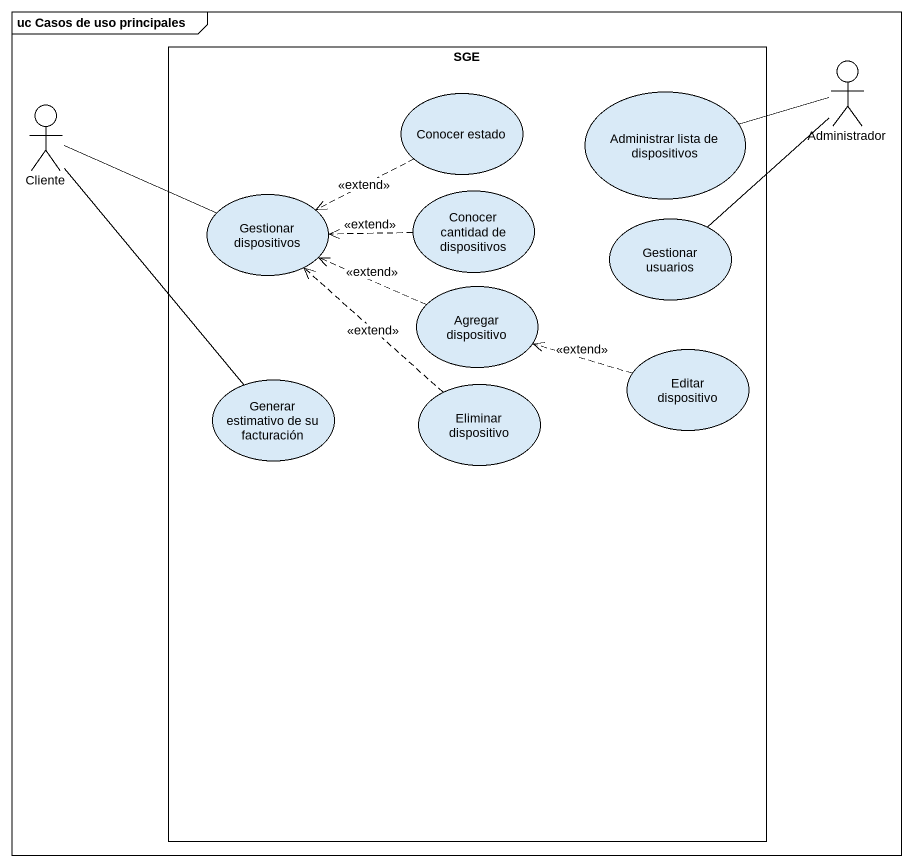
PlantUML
@startuml
mainframe uc Casos de uso principales
rectangle SGE {
  usecase "Conocer estado" as Conocer_estado
  usecase "Administrar lista de dispositivos" as Administrar_lista_de
  usecase "Gestionar dispositivos" as Gestionar_dispositivos
  usecase "Conocer cantidad de dispositivos" as Conocer_cantidad_de
  usecase "Gestionar usuarios" as Gestionar_usuarios
  usecase "Agregar dispositivo" as Agregar_dispositivo
  usecase "Editar dispositivo" as Editar_dispositivo
  usecase "Generar estimativo de su facturación" as Generar_estimativo_de_su
  usecase "Eliminar dispositivo" as Eliminar_dispositivo
}
actor Cliente
actor Administrador
Cliente -right- Gestionar_dispositivos
Cliente -- Generar_estimativo_de_su
Conocer_estado .left.> Gestionar_dispositivos : <<extend>>
Administrador -left- Administrar_lista_de
Administrador -- Gestionar_usuarios
Conocer_cantidad_de .left.> Gestionar_dispositivos : <<extend>>
Agregar_dispositivo .left.> Gestionar_dispositivos : <<extend>>
Editar_dispositivo .left.> Agregar_dispositivo : <<extend>>
Eliminar_dispositivo .up.> Gestionar_dispositivos : <<extend>>
@enduml
